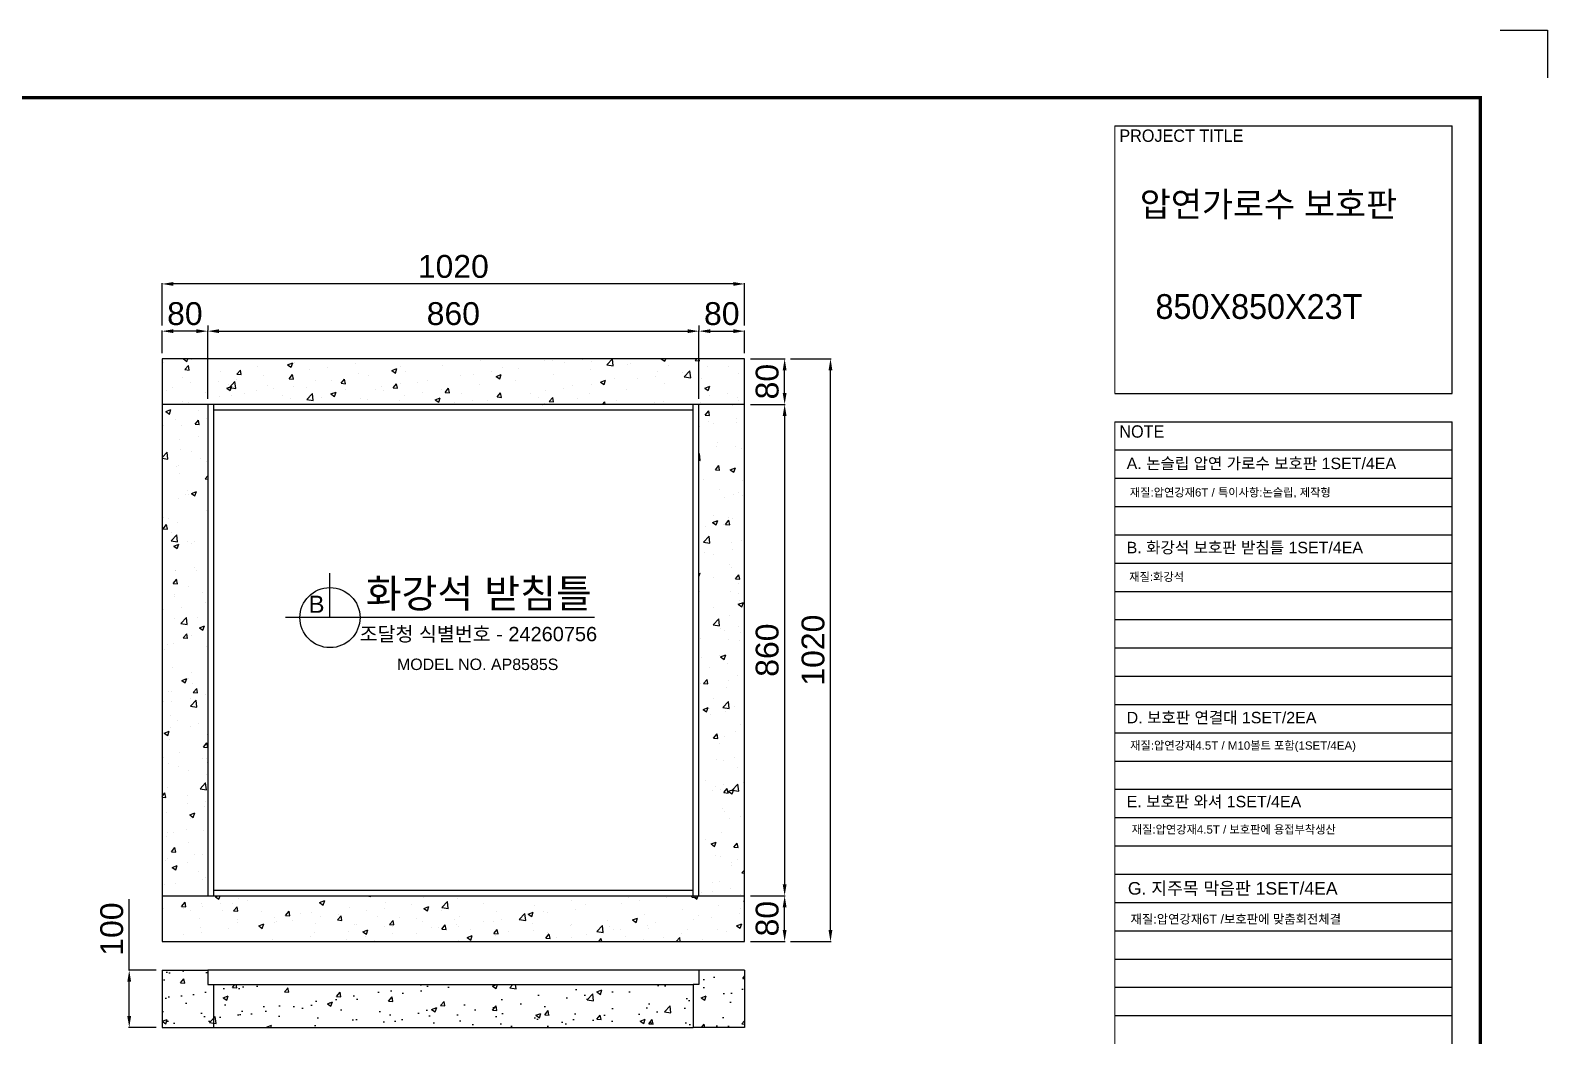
# Model space of a CAD drawing. Header units: millimetres. Extents: x 13624 to 18563, y 1387 to 4880.
# Drawn here: x 15907 to 18563, y 3120 to 4880 of the extents above; entities that cross this region are included whole.
import ezdxf
from ezdxf.enums import TextEntityAlignment as Align

# ---------------------------------------------------------------- set-up
doc = ezdxf.new("R2010")
doc.units = ezdxf.units.MM
for name, color, linetype in [('LAYOUT', 7, 'Continuous'), ('TEXT', 7, 'Continuous'), ('받침틀', 251, 'Continuous')]:
    doc.layers.add(name, color=color, linetype=linetype)
doc.styles.add('H', font='')
doc.styles.get("Standard").update_dxf_attribs({"font": 'arial.ttf'})
doc.styles.get('H').set_extended_font_data('Dotum')
doc.dimstyles.new('ISO-25', dxfattribs={"dimtxt": 40, "dimasz": 20, "dimexe": 1.25, "dimexo": 10, "dimgap": 10, "dimtad": 1, "dimdec": 0, "dimtxsty": 'Standard', "dimcen": 2.5, "dimclrd": 3, "dimclre": 3, "dimclrt": 3, "dimadec": 0, "dimazin": 0, "dimtfac": 1, "dimtdec": 0, "dimtmove": 0, "dimatfit": 3, "dimfxl": 0, "dimarcsym": 0})
pattern_1 = [(50, (4036.295, 1454.24), (91.09233, -7.96954), [9.525, -104.775]), (355, (4036.295, 1454.24), (-17.6217, 95.5284), [7.62, -83.8203]), (100.45144, (4043.89, 1453.58), (73.4706, 87.5589), [8.095, -89.0451]), (46.1842, (4036.3, 1479.64), (135.5395, -21.0212), [14.2875, -157.1625]), (96.6356, (4047.59, 1477.89), (118.7021, 123.713), [12.1425, -133.5678]), (351.1842, (4036.3, 1479.64), (118.702, 123.713), [11.43, -125.7299]), (21, (4048.995, 1473.29), (75.8072, -51.1326), [9.525, -104.775]), (326, (4048.995, 1473.29), (30.901, 92.094), [7.62, -83.82]), (71.45144, (4055.31, 1469.03), (106.7082, 40.9614), [8.095, -89.045]), (37.5, (4036.295, 1454.242), (1.5443, 42.27752), [0, -82.804, 0, -85.09, 0, -84.1375]), (7.5, (4036.295, 1454.24), (33.40983, 50.09029), [0, -48.514, 0, -80.899, 0, -32.0675]), (327.5, (4007.974, 1454.242), (67.7953, -2.86437), [0, -31.75, 0, -99.06, 0, -131.445]), (317.5, (3995.274, 1454.24), (74.0646, 12.71325), [0, -41.275, 0, -65.786, 0, -93.345])]

# ---------------------------------------------------------------- blocks, each defined once
blk = doc.blocks.new('*D33')
at = {"color": 3, "lineweight": -2, "transparency": 16777216}
for p, q in [((16137.3, 4314.7), (16137.3, 4354.3)), ((16197.3, 4353), (16157.3, 4353)), ((16217.3, 4234.7), (16217.3, 4354.3))]:
    blk.add_line(p, q, dxfattribs=at)
at = {"color": 3, "transparency": 16777216}
for points in [[(16157.3, 4356.4), (16157.3, 4349.7), (16137.3, 4353)], [(16197.3, 4356.4), (16197.3, 4349.7), (16217.3, 4353)]]:
    blk.add_solid(points, dxfattribs=at)
at = {"layer": 'Defpoints', "color": 0, "transparency": 16777216}
for p in [(16137.3, 4353), (16137.3, 4304.7), (16217.3, 4224.7)]:
    blk.add_point(p, dxfattribs=at)
at = {"color": 3, "transparency": 16777216, "insert": (16177.3, 4383.5), "char_height": 40, "attachment_point": 5}
blk.add_mtext('80', dxfattribs=at)
blk = doc.blocks.new('*D34')
at = {"color": 3, "lineweight": -2, "transparency": 16777216}
for p, q in [((16217.3, 4363), (16217.3, 4354.3)), ((16237.3, 4353), (17057.3, 4353)), ((17077.3, 4234.7), (17077.3, 4354.3))]:
    blk.add_line(p, q, dxfattribs=at)
at = {"color": 3, "transparency": 16777216}
for points in [[(16237.3, 4356.4), (16237.3, 4349.7), (16217.3, 4353)], [(17057.3, 4356.4), (17057.3, 4349.7), (17077.3, 4353)]]:
    blk.add_solid(points, dxfattribs=at)
at = {"layer": 'Defpoints', "color": 0, "transparency": 16777216}
for p in [(16217.3, 4353), (17077.3, 4353), (17077.3, 4224.7)]:
    blk.add_point(p, dxfattribs=at)
at = {"color": 3, "transparency": 16777216, "insert": (16647.3, 4383.5), "char_height": 40, "attachment_point": 5}
blk.add_mtext('860', dxfattribs=at)
blk = doc.blocks.new('*D35')
at = {"color": 3, "lineweight": -2, "transparency": 16777216}
for p, q in [((17077.3, 4363), (17077.3, 4354.3)), ((17097.3, 4353), (17137.3, 4353)), ((17157.3, 4314.7), (17157.3, 4354.3))]:
    blk.add_line(p, q, dxfattribs=at)
at = {"color": 3, "transparency": 16777216}
for points in [[(17097.3, 4356.4), (17097.3, 4349.7), (17077.3, 4353)], [(17137.3, 4356.4), (17137.3, 4349.7), (17157.3, 4353)]]:
    blk.add_solid(points, dxfattribs=at)
at = {"layer": 'Defpoints', "color": 0, "transparency": 16777216}
for p in [(17077.3, 4353), (17157.3, 4353), (17157.3, 4304.7)]:
    blk.add_point(p, dxfattribs=at)
at = {"color": 3, "transparency": 16777216, "insert": (17117.3, 4383.5), "char_height": 40, "attachment_point": 5}
blk.add_mtext('80', dxfattribs=at)
blk = doc.blocks.new('*D32')
at = {"color": 3, "lineweight": -2, "transparency": 16777216}
for p, q in [((16137.3, 4363), (16137.3, 4436.9)), ((17157.3, 4363), (17157.3, 4436.9)), ((17137.3, 4435.7), (16157.3, 4435.7))]:
    blk.add_line(p, q, dxfattribs=at)
at = {"color": 3, "transparency": 16777216}
for points in [[(16157.3, 4439), (16157.3, 4432.3), (16137.3, 4435.7)], [(17137.3, 4439), (17137.3, 4432.3), (17157.3, 4435.7)]]:
    blk.add_solid(points, dxfattribs=at)
at = {"layer": 'Defpoints', "color": 0, "transparency": 16777216}
for p in [(16137.3, 4435.7), (16137.3, 4353), (17157.3, 4353)]:
    blk.add_point(p, dxfattribs=at)
at = {"color": 3, "transparency": 16777216, "insert": (16647.3, 4466.1), "char_height": 40, "attachment_point": 5}
blk.add_mtext('1020', dxfattribs=at)
blk = doc.blocks.new('*D36')
at = {"color": 3, "lineweight": -2, "transparency": 16777216}
for p, q in [((17167.3, 4304.7), (17228.5, 4304.7)), ((17227.3, 4244.7), (17227.3, 4284.7)), ((17167.3, 4224.7), (17228.5, 4224.7))]:
    blk.add_line(p, q, dxfattribs=at)
at = {"color": 3, "transparency": 16777216}
for points in [[(17224, 4284.7), (17230.6, 4284.7), (17227.3, 4304.7)], [(17224, 4244.7), (17230.6, 4244.7), (17227.3, 4224.7)]]:
    blk.add_solid(points, dxfattribs=at)
at = {"layer": 'Defpoints', "color": 0, "transparency": 16777216}
for p in [(17157.3, 4304.7), (17227.3, 4304.7), (17157.3, 4224.7)]:
    blk.add_point(p, dxfattribs=at)
at = {"color": 3, "transparency": 16777216, "insert": (17196.9, 4264.7), "char_height": 40, "attachment_point": 5, "rotation": 90}
blk.add_mtext('80', dxfattribs=at)
blk = doc.blocks.new('*D37')
at = {"color": 3, "lineweight": -2, "transparency": 16777216}
for p, q in [((17207.9, 4224.7), (17228.5, 4224.7)), ((17227.3, 4204.7), (17227.3, 3384.7)), ((17167.3, 3364.7), (17228.5, 3364.7))]:
    blk.add_line(p, q, dxfattribs=at)
at = {"color": 3, "transparency": 16777216}
for points in [[(17224, 4204.7), (17230.6, 4204.7), (17227.3, 4224.7)], [(17224, 3384.7), (17230.6, 3384.7), (17227.3, 3364.7)]]:
    blk.add_solid(points, dxfattribs=at)
at = {"layer": 'Defpoints', "color": 0, "transparency": 16777216}
for p in [(17197.9, 4224.7), (17157.3, 3364.7), (17227.3, 3364.7)]:
    blk.add_point(p, dxfattribs=at)
at = {"color": 3, "transparency": 16777216, "insert": (17196.9, 3794.7), "char_height": 40, "attachment_point": 5, "rotation": 90}
blk.add_mtext('860', dxfattribs=at)
blk = doc.blocks.new('*D38')
at = {"color": 3, "lineweight": -2, "transparency": 16777216}
for p, q in [((17217.3, 3364.7), (17226, 3364.7)), ((17227.3, 3304.7), (17227.3, 3344.7)), ((17167.3, 3284.7), (17228.5, 3284.7))]:
    blk.add_line(p, q, dxfattribs=at)
at = {"color": 3, "transparency": 16777216}
for points in [[(17224, 3344.7), (17230.6, 3344.7), (17227.3, 3364.7)], [(17224, 3304.7), (17230.6, 3304.7), (17227.3, 3284.7)]]:
    blk.add_solid(points, dxfattribs=at)
at = {"layer": 'Defpoints', "color": 0, "transparency": 16777216}
for p in [(17227.3, 3364.7), (17227.3, 3364.7), (17157.3, 3284.7)]:
    blk.add_point(p, dxfattribs=at)
at = {"color": 3, "transparency": 16777216, "insert": (17196.9, 3324.7), "char_height": 40, "attachment_point": 5, "rotation": 90}
blk.add_mtext('80', dxfattribs=at)
blk = doc.blocks.new('*D31')
at = {"color": 3, "lineweight": -2, "transparency": 16777216}
for p, q in [((17237.3, 4304.7), (17308.8, 4304.7)), ((17307.6, 3304.7), (17307.6, 4284.7)), ((17237.3, 3284.7), (17308.8, 3284.7))]:
    blk.add_line(p, q, dxfattribs=at)
at = {"color": 3, "transparency": 16777216}
for points in [[(17304.2, 4284.7), (17310.9, 4284.7), (17307.6, 4304.7)], [(17304.2, 3304.7), (17310.9, 3304.7), (17307.6, 3284.7)]]:
    blk.add_solid(points, dxfattribs=at)
at = {"layer": 'Defpoints', "color": 0, "transparency": 16777216}
for p in [(17227.3, 4304.7), (17307.6, 4304.7), (17227.3, 3284.7)]:
    blk.add_point(p, dxfattribs=at)
at = {"color": 3, "transparency": 16777216, "insert": (17277.2, 3794.7), "char_height": 40, "attachment_point": 5, "rotation": 90}
blk.add_mtext('1020', dxfattribs=at)
blk = doc.blocks.new('*D30')
at = {"color": 3, "lineweight": -2, "transparency": 16777216}
for p, q in [((16079.9, 3234.3), (16079.9, 3358.8)), ((16127.3, 3234.3), (16078.6, 3234.3)), ((16079.9, 3154.3), (16079.9, 3214.3)), ((16127.3, 3134.3), (16078.6, 3134.3))]:
    blk.add_line(p, q, dxfattribs=at)
at = {"color": 3, "transparency": 16777216}
for points in [[(16076.5, 3214.3), (16083.2, 3214.3), (16079.9, 3234.3)], [(16076.5, 3154.3), (16083.2, 3154.3), (16079.9, 3134.3)]]:
    blk.add_solid(points, dxfattribs=at)
at = {"layer": 'Defpoints', "color": 0, "transparency": 16777216}
for p in [(16079.9, 3234.3), (16137.3, 3234.3), (16137.3, 3134.3)]:
    blk.add_point(p, dxfattribs=at)
at = {"color": 3, "transparency": 16777216, "insert": (16049.4, 3306.5), "char_height": 40, "attachment_point": 5, "rotation": 90}
blk.add_mtext('100', dxfattribs=at)

msp = doc.modelspace()

# ---------------------------------------------------------------- hatches: boundary and pattern name
h = msp.add_hatch()
h.set_pattern_fill('AR-CONC', color=256, scale=0.5)
h.set_pattern_definition(pattern_1)
h.paths.add_polyline_path([(16137.3, 3234.3), (16137.3, 3134.3), (16227.3, 3134.3), (16227.3, 3209.3), (16217.3, 3209.3), (16217.3, 3234.3)])
h = msp.add_hatch()
h.set_pattern_fill('AR-CONC', color=256, scale=0.5)
h.set_pattern_definition(pattern_1)
h.paths.add_polyline_path([(17067.3, 3209.3), (17067.3, 3134.3), (17157.3, 3134.3), (17157.3, 3234.3), (17077.3, 3234.3), (17077.3, 3209.3)])
h = msp.add_hatch()
h.set_pattern_fill('AR-CONC', color=256, scale=0.5)
h.set_pattern_definition(pattern_1)
h.paths.add_polyline_path([(16227.3, 3209.3), (16227.3, 3134.3), (17067.3, 3134.3), (17067.3, 3209.3)])

# ---------------------------------------------------------------- linework, layer by layer
for p, q in [((18479.9, 4879.6), (18563.1, 4879.6)), ((18563.1, 4879.6), (18563.1, 4796.4)), ((17805.4, 4712.5), (18396, 4712.5)), ((18396, 4244.1), (18396, 4712.5)), ((17805.4, 4244.1), (18396, 4244.1)), ((17805.4, 4194.6), (18396, 4194.6)), ((18396, 2173.4), (18396, 4194.6)), ((17805.4, 4145.1), (18396, 4145.1)), ((17805.4, 4095.6), (18396, 4095.6)), ((17805.4, 4046.1), (18396, 4046.1)), ((17805.4, 3996.6), (18396, 3996.6)), ((17805.4, 3947.1), (18396, 3947.1)), ((16431.3, 3851.7), (16431.3, 3929.2)), ((17805.4, 3897.6), (18396, 3897.6)), ((16894.4, 3851.7), (16353.7, 3851.7)), ((17805.4, 3848.1), (18396, 3848.1)), ((17805.4, 3798.6), (18396, 3798.6)), ((17805.4, 3749.1), (18396, 3749.1)), ((17805.4, 3699.6), (18396, 3699.6)), ((17805.4, 3650.1), (18396, 3650.1)), ((17805.4, 3600.6), (18396, 3600.6)), ((17805.4, 3551.1), (18396, 3551.1)), ((17805.4, 3501.6), (18396, 3501.6)), ((17805.4, 3452.1), (18396, 3452.1)), ((17805.4, 3402.6), (18396, 3402.6)), ((17805.4, 3353.1), (18396, 3353.1)), ((17805.4, 3303.6), (18396, 3303.6)), ((17805.4, 3254.1), (18396, 3254.1)), ((16137.3, 3234.3), (16137.3, 3134.3)), ((16137.3, 3234.3), (16217.3, 3234.3)), ((16217.3, 3234.3), (16217.3, 3209.3)), ((17157.3, 3234.3), (16217.3, 3234.3)), ((17157.3, 3234.3), (17077.3, 3234.3)), ((17077.3, 3234.3), (17077.3, 3209.3)), ((17157.3, 3234.3), (17157.3, 3134.3)), ((16217.3, 3209.3), (16227.3, 3209.3)), ((16227.3, 3209.3), (16227.3, 3134.3)), ((16227.3, 3209.3), (17067.3, 3209.3)), ((17077.3, 3209.3), (17067.3, 3209.3)), ((17067.3, 3209.3), (17067.3, 3134.3)), ((17805.4, 3204.6), (18396, 3204.6)), ((17805.4, 3155.1), (18396, 3155.1)), ((16137.3, 3134.3), (16227.3, 3134.3)), ((16227.3, 3134.3), (17067.3, 3134.3)), ((17157.3, 3134.3), (17067.3, 3134.3))]:
    msp.add_line(p, q)
at = {"color": 0, "lineweight": 20}
for p, q in [((17805.4, 4244.1), (17805.4, 4712.5)), ((17805.4, 2173.4), (17805.4, 4194.6))]:
    msp.add_line(p, q, dxfattribs=at)
at = {"linetype": 'Continuous'}
for p, q in [((16174.7, 4304.4), (16175.4, 4304.7)), ((16174.7, 4304.4), (16181, 4300.1)), ((16181, 4300.1), (16182.5, 4304.7)), ((16188.6, 4303.8), (16188.6, 4303.8)), ((16189.5, 4303.7), (16189.5, 4303.7)), ((16628.7, 4304.2), (16628.7, 4304.2)), ((16916, 4294.3), (16925.9, 4304.6)), ((16927.3, 4292.6), (16925.9, 4304.6)), ((17011.4, 4304.6), (17017.8, 4300.4)), ((17017.8, 4300.4), (17019.2, 4304.7)), ((17018, 4303.6), (17018, 4303.6)), ((17070.7, 4301.5), (17073.4, 4304.7)), ((17078.3, 4300.9), (17077.6, 4304.7)), ((16140.5, 4297.5), (16140.5, 4297.5)), ((16177.4, 4285.7), (16183.6, 4293)), ((16177.4, 4285.7), (16185, 4285)), ((16185, 4285), (16183.5, 4293)), ((16239.8, 4281.8), (16239.8, 4281.8)), ((16268.5, 4277.7), (16274.7, 4285)), ((16268.5, 4277.7), (16276.1, 4277.1)), ((16276.1, 4277.1), (16274.6, 4285)), ((16305, 4290.7), (16305, 4290.7)), ((16357.2, 4294.2), (16366.1, 4297.6)), ((16357.2, 4294.2), (16363.5, 4289.9)), ((16359.6, 4269.8), (16365.7, 4277)), ((16363.5, 4289.9), (16366.1, 4297.6)), ((16367.2, 4269.1), (16365.7, 4277)), ((16369.2, 4298.9), (16369.2, 4298.9)), ((16395.5, 4285.4), (16395.5, 4285.4)), ((16427.3, 4289.6), (16427.3, 4289.6)), ((16475.4, 4295.9), (16475.4, 4295.9)), ((16480.5, 4278.7), (16480.5, 4278.7)), ((16539.7, 4284), (16548.6, 4287.5)), ((16539.7, 4284), (16546, 4279.8)), ((16546, 4279.8), (16548.6, 4287.4)), ((16554.6, 4291.4), (16554.6, 4291.4)), ((16562.9, 4283.2), (16562.9, 4283.2)), ((16628.9, 4292.7), (16628.9, 4292.7)), ((16682.3, 4277.5), (16682.3, 4277.5)), ((16694.1, 4301.7), (16694.1, 4301.7)), ((16714.1, 4281.6), (16714.1, 4281.6)), ((16722.2, 4273.9), (16731.1, 4277.3)), ((16728.5, 4269.6), (16731.1, 4277.3)), ((16733.2, 4289), (16733.2, 4289)), ((16762.2, 4288), (16762.2, 4288)), ((16807.2, 4301.7), (16807.2, 4301.7)), ((16821.4, 4302.3), (16821.4, 4302.3)), ((16822.7, 4277), (16822.7, 4277)), ((16842.4, 4298.5), (16842.4, 4298.5)), ((16874.2, 4302.7), (16874.2, 4302.7)), ((16887.9, 4286), (16887.9, 4286)), ((16889.2, 4299.4), (16889.2, 4299.4)), ((16916, 4294.3), (16927.3, 4292.6)), ((16952, 4294.1), (16952, 4294.1)), ((16957, 4296.6), (16957, 4296.6)), ((17003.9, 4282.7), (17003.9, 4282.7)), ((17024.8, 4293.7), (17024.8, 4293.7)), ((17048.9, 4280), (17048.9, 4280)), ((17051.6, 4273.3), (17061.4, 4283.6)), ((17062.8, 4271.5), (17061.4, 4283.6)), ((17070.7, 4301.5), (17078.3, 4300.9)), ((17077.9, 4295.4), (17077.9, 4295.4)), ((17092.6, 4290.8), (17092.6, 4290.8)), ((17129.1, 4290.6), (17129.1, 4290.6)), ((17145.8, 4278.4), (17145.8, 4278.4)), ((16155.2, 4253.8), (16155.2, 4253.8)), ((16173.8, 4272.3), (16173.8, 4272.3)), ((16186.5, 4263.2), (16186.5, 4263.2)), ((16235.4, 4264.3), (16235.4, 4264.3)), ((16250.5, 4253.2), (16259.4, 4256.7)), ((16250.5, 4253.2), (16256.8, 4249)), ((16254.3, 4260.3), (16254.3, 4260.3)), ((16255.2, 4254.7), (16265, 4265)), ((16255.2, 4254.7), (16266.4, 4252.9)), ((16256.8, 4249), (16259.4, 4256.6)), ((16266.4, 4252.9), (16265, 4265)), ((16267.2, 4268.5), (16267.2, 4268.5)), ((16315.3, 4274.8), (16315.3, 4274.8)), ((16322.1, 4257.5), (16322.1, 4257.5)), ((16332.4, 4253.3), (16332.4, 4253.3)), ((16359.6, 4269.8), (16367.2, 4269.1)), ((16367.6, 4256.6), (16367.6, 4256.6)), ((16389.9, 4254.6), (16389.9, 4254.6)), ((16406.5, 4266), (16406.5, 4266)), ((16433.6, 4266.1), (16433.6, 4266.1)), ((16450.7, 4261.8), (16456.8, 4269.1)), ((16450.7, 4261.8), (16458.3, 4261.1)), ((16458.3, 4261.1), (16456.8, 4269.1)), ((16457.7, 4251.7), (16457.7, 4251.7)), ((16498.8, 4275.1), (16498.8, 4275.1)), ((16511, 4250.8), (16511, 4250.8)), ((16522.2, 4256.4), (16522.2, 4256.4)), ((16541.8, 4253.8), (16547.9, 4261.1)), ((16541.8, 4253.8), (16549.4, 4253.1)), ((16549.4, 4253.1), (16547.9, 4261.1)), ((16554, 4260.6), (16554, 4260.6)), ((16585, 4263.6), (16585, 4263.6)), ((16602.1, 4266.9), (16602.1, 4266.9)), ((16627.4, 4250.4), (16627.4, 4250.4)), ((16632.9, 4245.8), (16639, 4253.1)), ((16640.5, 4245.2), (16639, 4253.1)), ((16659.1, 4276.3), (16659.1, 4276.3)), ((16692.6, 4259.4), (16692.6, 4259.4)), ((16722.2, 4273.8), (16728.5, 4269.6)), ((16756.7, 4267.5), (16756.7, 4267.5)), ((16840.7, 4252.6), (16840.7, 4252.6)), ((16855.7, 4257.3), (16855.7, 4257.3)), ((16888.8, 4259), (16888.8, 4259)), ((16904.7, 4263.7), (16913.6, 4267.1)), ((16904.7, 4263.7), (16911.1, 4259.4)), ((16911.1, 4259.4), (16913.6, 4267.1)), ((16929.8, 4270), (16929.8, 4270)), ((16950.5, 4251.8), (16950.5, 4251.8)), ((16969.1, 4269.5), (16969.1, 4269.5)), ((17000.8, 4273.7), (17000.8, 4273.7)), ((17016.4, 4261.3), (17016.4, 4261.3)), ((17051.6, 4273.3), (17062.8, 4271.5)), ((17081.6, 4270.3), (17081.6, 4270.3)), ((17087.3, 4253.5), (17096.2, 4256.9)), ((17087.3, 4253.5), (17093.6, 4249.2)), ((17093.6, 4249.2), (17096.1, 4256.9)), ((16145.5, 4249), (16145.5, 4249)), ((16172.3, 4230), (16172.3, 4230)), ((16184.3, 4227.9), (16184.3, 4227.9)), ((16213.3, 4246.1), (16213.3, 4246.1)), ((16238.3, 4239.5), (16238.3, 4239.5)), ((16258.3, 4240.6), (16258.3, 4240.6)), ((16281.1, 4243.3), (16281.1, 4243.3)), ((16281.9, 4224.7), (16281.9, 4224.7)), ((16303.5, 4248.5), (16303.5, 4248.5)), ((16348.9, 4240.4), (16348.9, 4240.4)), ((16362.1, 4235.3), (16362.1, 4235.3)), ((16362.8, 4225.4), (16362.8, 4225.4)), ((16390.7, 4233.7), (16400.6, 4244)), ((16390.7, 4233.7), (16402, 4231.9)), ((16393.9, 4239.5), (16393.9, 4239.5)), ((16402, 4231.9), (16400.6, 4244)), ((16416.7, 4237.5), (16416.7, 4237.5)), ((16433, 4243.1), (16441.9, 4246.5)), ((16433, 4243.1), (16439.3, 4238.8)), ((16436.9, 4238.1), (16436.9, 4238.1)), ((16439.3, 4238.8), (16441.9, 4246.5)), ((16442, 4245.8), (16442, 4245.8)), ((16484.5, 4234.7), (16484.5, 4234.7)), ((16497.2, 4232.8), (16497.2, 4232.8)), ((16525.5, 4248.9), (16525.5, 4248.9)), ((16552.3, 4231.8), (16552.3, 4231.8)), ((16561.4, 4240.9), (16561.4, 4240.9)), ((16593.3, 4246), (16593.3, 4246)), ((16615.5, 4232.9), (16624.4, 4236.3)), ((16615.5, 4232.9), (16621.8, 4228.6)), ((16620.1, 4228.9), (16620.1, 4228.9)), ((16621.8, 4228.6), (16624.4, 4236.3)), ((16632.9, 4245.8), (16640.5, 4245.2)), ((16648.9, 4227.4), (16648.9, 4227.4)), ((16661.1, 4243.1), (16661.1, 4243.1)), ((16680.6, 4231.6), (16680.6, 4231.6)), ((16687.9, 4226.1), (16687.9, 4226.1)), ((16707.6, 4231.8), (16707.6, 4231.8)), ((16724, 4237.9), (16730.1, 4245.2)), ((16724, 4237.9), (16731.6, 4237.2)), ((16728.7, 4237.9), (16728.7, 4237.9)), ((16728.9, 4240.3), (16728.9, 4240.3)), ((16731.6, 4237.2), (16730.1, 4245.2)), ((16755.2, 4225.2), (16755.2, 4225.2)), ((16781.7, 4244.5), (16781.7, 4244.5)), ((16796.7, 4237.4), (16796.7, 4237.4)), ((16803, 4224.7), (16806.9, 4226.1)), ((16806.4, 4224.7), (16806.9, 4226.1)), ((16809, 4248.4), (16809, 4248.4)), ((16815.1, 4229.9), (16821.2, 4237.2)), ((16815.1, 4229.9), (16822.7, 4229.2)), ((16821.1, 4234.7), (16821.1, 4234.7)), ((16822.6, 4229.2), (16821.2, 4237.2)), ((16864.5, 4234.5), (16864.5, 4234.5)), ((16886.3, 4243.7), (16886.3, 4243.7)), ((16908.5, 4224.7), (16912.3, 4229.2)), ((16913.1, 4224.7), (16912.3, 4229.2)), ((16932.3, 4231.7), (16932.3, 4231.7)), ((17000.1, 4228.8), (17000.1, 4228.8)), ((17015.5, 4230), (17015.5, 4230)), ((17067.9, 4225.9), (17067.9, 4225.9)), ((17080.1, 4228), (17080.1, 4228)), ((17095.7, 4240.5), (17095.7, 4240.5)), ((17127.5, 4244.7), (17127.5, 4244.7)), ((17144.3, 4236.1), (17144.3, 4236.1)), ((17146.7, 4232.3), (17146.7, 4232.3)), ((16143.8, 4212.3), (16152.7, 4215.7)), ((16143.8, 4212.3), (16150.1, 4208)), ((16150.1, 4208), (16152.7, 4215.7)), ((16161.3, 4198.6), (16161.3, 4198.6)), ((16195.1, 4190.2), (16201.2, 4197.5)), ((16202.6, 4189.5), (16201.2, 4197.5)), ((16202, 4214.2), (16202, 4214.2)), ((16214.7, 4200), (16214.7, 4200)), ((17088.4, 4206), (17094.5, 4213.3)), ((17088.4, 4206), (17096, 4205.3)), ((17095.9, 4205.3), (17094.5, 4213.3)), ((17094.7, 4208.9), (17094.7, 4208.9)), ((17135.7, 4223.1), (17135.7, 4223.1)), ((17142.2, 4200.9), (17142.2, 4200.9)), ((16140.6, 4187.3), (16140.6, 4187.3)), ((16170.8, 4187.7), (16170.8, 4187.7)), ((16195.1, 4190.2), (16202.7, 4189.5)), ((17078.6, 4185.7), (17078.6, 4185.7)), ((17094.1, 4194.6), (17094.1, 4194.6)), ((17103.1, 4191.7), (17103.1, 4191.7)), ((17142.7, 4193.9), (17142.7, 4193.9)), ((16168.6, 4164.1), (16168.6, 4164.1)), ((16169.2, 4145.4), (16169.2, 4145.4)), ((16200.3, 4168.3), (16200.3, 4168.3)), ((17108.8, 4150.8), (17108.8, 4150.8)), ((17110.4, 4158.5), (17110.4, 4158.5)), ((17141.2, 4151.6), (17141.2, 4151.6)), ((17151.6, 4147.3), (17151.6, 4147.3)), ((16137.3, 4131.9), (16146.3, 4141.3)), ((16137.3, 4130.8), (16147.7, 4129.2)), ((16147.7, 4129.2), (16146.3, 4141.3)), ((16166.9, 4118.2), (16166.9, 4118.2)), ((16189.1, 4142.8), (16189.1, 4142.8)), ((16204.3, 4130.9), (16204.3, 4130.9)), ((16215, 4124.6), (16215, 4124.6)), ((17077.3, 4137.8), (17078.3, 4138.9)), ((17077.3, 4127.2), (17079.7, 4126.8)), ((17077.5, 4134.6), (17077.5, 4134.6)), ((17079.7, 4126.8), (17078.3, 4138.9)), ((17106, 4110.5), (17112.1, 4117.8)), ((17113.5, 4109.8), (17112.1, 4117.8)), ((16163.3, 4116.7), (16163.3, 4116.7)), ((16167.7, 4103.2), (16167.7, 4103.2)), ((16212.7, 4094.6), (16217.3, 4100.1)), ((16212.7, 4094.6), (16217.3, 4094.2)), ((17085.7, 4093.6), (17085.7, 4093.6)), ((17106, 4110.5), (17113.6, 4109.8)), ((17132.2, 4110.3), (17141.1, 4113.7)), ((17132.2, 4110.3), (17138.5, 4106)), ((17138.5, 4106), (17141.1, 4113.7)), ((17139.6, 4109.3), (17139.6, 4109.3)), ((17153.5, 4090.8), (17153.5, 4090.8)), ((17155.6, 4111.3), (17155.6, 4111.3)), ((16179.1, 4066.3), (16179.1, 4066.3)), ((16181.6, 4074.5), (16181.6, 4074.5)), ((16183.9, 4067.1), (16183.9, 4067.1)), ((16188.7, 4069.1), (16197.6, 4072.5)), ((16188.7, 4069), (16195, 4064.8)), ((16195, 4064.8), (16197.6, 4072.5)), ((17112.4, 4076.6), (17112.4, 4076.6)), ((17138.1, 4067), (17138.1, 4067)), ((17146.4, 4071.5), (17146.4, 4071.5)), ((17154, 4065.4), (17154, 4065.4)), ((16166.1, 4060.9), (16166.1, 4060.9)), ((16214.3, 4039.2), (16214.3, 4039.2)), ((17122.2, 4061.2), (17122.2, 4061.2)), ((16139.2, 4007.1), (16145.3, 4014.4)), ((16140.3, 4026.5), (16140.3, 4026.5)), ((16146.8, 4006.4), (16145.3, 4014.4)), ((16148.2, 4024.4), (16148.2, 4024.4)), ((16164.6, 4018.6), (16164.6, 4018.6)), ((17088.8, 4011.1), (17088.8, 4011.1)), ((17101.3, 4018.2), (17110.2, 4021.6)), ((17101.3, 4018.2), (17107.6, 4013.9)), ((17102.7, 4030.9), (17102.7, 4030.9)), ((17107.6, 4013.9), (17110.2, 4021.6)), ((17120.6, 4015.3), (17120.6, 4015.3)), ((17123.6, 4014.9), (17129.7, 4022.2)), ((17123.6, 4014.9), (17131.2, 4014.3)), ((17128.2, 4026.2), (17128.2, 4026.2)), ((17131.2, 4014.3), (17129.7, 4022.2)), ((17136.5, 4024.8), (17136.5, 4024.8)), ((16139.2, 4007.1), (16146.8, 4006.4)), ((16153.3, 3986.2), (16163.2, 3996.5)), ((16153.3, 3986.2), (16164.6, 3984.5)), ((16154.3, 4001.4), (16154.3, 4001.4)), ((16164.6, 3984.5), (16163.2, 3996.5)), ((16195, 3984.9), (16195, 3984.9)), ((17085.2, 3983.8), (17095.1, 3994.1)), ((17096.5, 3982.1), (17095.1, 3994.1)), ((17151.2, 3986.5), (17151.2, 3986.5)), ((16157.8, 3977), (16166.7, 3980.4)), ((16157.8, 3976.9), (16164.1, 3972.7)), ((16163, 3976.3), (16163, 3976.3)), ((16164.1, 3972.7), (16166.7, 3980.4)), ((16181.1, 3984.4), (16181.1, 3984.4)), ((16188.8, 3982), (16188.8, 3982)), ((17085.2, 3983.8), (17096.5, 3982.1)), ((17087.2, 3965.2), (17087.2, 3965.2)), ((17103.5, 3961.3), (17103.5, 3961.3)), ((17135, 3982.5), (17135, 3982.5)), ((17135.3, 3971.6), (17135.3, 3971.6)), ((16161.5, 3934.1), (16161.5, 3934.1)), ((16161.6, 3934.8), (16161.6, 3934.8)), ((16193.4, 3938.9), (16193.4, 3938.9)), ((16196.9, 3934), (16196.9, 3934)), ((17130.2, 3944.3), (17130.2, 3944.3)), ((17133.4, 3940.2), (17133.4, 3940.2)), ((16156.8, 3911.5), (16163, 3918.8)), ((16156.8, 3911.5), (16164.4, 3910.9)), ((16164.4, 3910.9), (16162.9, 3918.8)), ((16183.5, 3906.2), (16183.5, 3906.2)), ((17077.3, 3928.8), (17079.3, 3929.5)), ((17077.3, 3923.7), (17079.3, 3929.5)), ((17101.9, 3921.5), (17101.9, 3921.5)), ((17141.2, 3919.4), (17147.3, 3926.7)), ((17141.2, 3919.4), (17148.8, 3918.7)), ((17146, 3910.7), (17146, 3910.7)), ((17148.8, 3918.7), (17147.3, 3926.7)), ((16159.9, 3891.8), (16159.9, 3891.8)), ((16160, 3888.9), (16160, 3888.9)), ((16208.1, 3895.2), (16208.1, 3895.2)), ((16214, 3878.4), (16214, 3878.4)), ((17078.2, 3896.8), (17078.2, 3896.8)), ((17131.9, 3897.9), (17131.9, 3897.9)), ((17146, 3893.9), (17146, 3893.9)), ((17146.2, 3875), (17155.1, 3878.4)), ((17148.7, 3881.9), (17148.7, 3881.9)), ((17152.5, 3870.7), (17155.1, 3878.4)), ((16139.9, 3865.6), (16139.9, 3865.6)), ((16170.1, 3841.5), (16180, 3851.8)), ((16172.1, 3869.1), (16172.1, 3869.1)), ((16181.4, 3839.7), (16180, 3851.8)), ((16198.9, 3852), (16198.9, 3852)), ((17102.4, 3870.1), (17102.4, 3870.1)), ((17130.4, 3855.6), (17130.4, 3855.6)), ((17146.2, 3875), (17152.5, 3870.7)), ((16158.4, 3849.5), (16158.4, 3849.5)), ((16170.1, 3841.5), (16181.4, 3839.8)), ((16174.7, 3845.1), (16174.7, 3845.1)), ((16202.7, 3833.7), (16211.6, 3837.2)), ((16202.7, 3833.7), (16209, 3829.5)), ((16209, 3829.5), (16211.6, 3837.1)), ((17102.1, 3839.1), (17112, 3849.4)), ((17102.1, 3839.1), (17113.4, 3837.3)), ((17113.4, 3837.3), (17112, 3849.4)), ((17115.2, 3831.9), (17115.2, 3831.9)), ((17121.3, 3829), (17121.3, 3829)), ((17147, 3836), (17147, 3836)), ((17150.9, 3825.6), (17150.9, 3825.6)), ((16146.9, 3804.5), (16146.9, 3804.5)), ((16156.9, 3807.2), (16156.9, 3807.2)), ((16174.5, 3816), (16180.6, 3823.3)), ((16174.5, 3816), (16182, 3815.4)), ((16182, 3815.3), (16180.6, 3823.3)), ((16188.4, 3821.2), (16188.4, 3821.2)), ((16214.7, 3801.7), (16214.7, 3801.7)), ((17080.2, 3814.8), (17080.2, 3814.8)), ((17128.8, 3813.4), (17128.8, 3813.4)), ((17148, 3811.9), (17148, 3811.9)), ((16141.3, 3795), (16141.3, 3795)), ((17081.8, 3781.8), (17081.8, 3781.8)), ((17113.6, 3785.9), (17113.6, 3785.9)), ((17115.3, 3782.9), (17124.2, 3786.3)), ((17115.3, 3782.9), (17121.6, 3778.6)), ((17121.6, 3778.6), (17124.2, 3786.3)), ((16155.3, 3764.9), (16155.3, 3764.9)), ((16188.1, 3755.5), (16188.1, 3755.5)), ((17096, 3764.4), (17096, 3764.4)), ((17127.3, 3771.1), (17127.3, 3771.1)), ((17145.6, 3749.9), (17145.6, 3749.9)), ((16148.9, 3722.6), (16148.9, 3722.6)), ((16153.8, 3722.7), (16153.8, 3722.7)), ((16171.8, 3741.6), (16180.7, 3745.1)), ((16171.8, 3741.6), (16178.1, 3737.4)), ((16178.1, 3737.4), (16180.7, 3745)), ((16183.2, 3745.4), (16183.2, 3745.4)), ((16189.9, 3736.8), (16189.9, 3736.8)), ((16192.1, 3720.5), (16198.2, 3727.8)), ((16192.1, 3720.5), (16199.7, 3719.8)), ((16199.6, 3719.8), (16198.2, 3727.8)), ((16216.7, 3719.7), (16216.7, 3719.7)), ((17080.2, 3735.9), (17080.2, 3735.9)), ((17085.4, 3736.3), (17091.5, 3743.6)), ((17085.4, 3736.3), (17093, 3735.7)), ((17092.9, 3735.7), (17091.5, 3743.6)), ((17125.7, 3728.8), (17125.7, 3728.8)), ((17128.3, 3742.2), (17128.3, 3742.2)), ((16139.5, 3704.8), (16139.5, 3704.8)), ((16154.7, 3705.4), (16154.7, 3705.4)), ((16186.4, 3709.6), (16186.4, 3709.6)), ((16187, 3696.8), (16196.9, 3707.1)), ((16187, 3696.8), (16198.3, 3695)), ((16198.3, 3695), (16196.9, 3707.1)), ((16213.6, 3717.5), (16213.6, 3717.5)), ((17084.4, 3690.8), (17093.3, 3694.2)), ((17090.7, 3686.5), (17093.3, 3694.2)), ((17102, 3709.3), (17102, 3709.3)), ((17118.9, 3694.4), (17128.8, 3704.7)), ((17118.9, 3694.4), (17130.2, 3692.6)), ((17130.2, 3692.6), (17128.8, 3704.7)), ((17139.1, 3696.7), (17139.1, 3696.7)), ((16152.2, 3680.4), (16152.2, 3680.4)), ((16164.7, 3672.2), (16164.7, 3672.2)), ((16201.1, 3665.8), (16201.1, 3665.8)), ((17084.4, 3690.8), (17090.7, 3686.5)), ((17094.9, 3692.1), (17094.9, 3692.1)), ((17098, 3682.5), (17098, 3682.5)), ((17124.2, 3686.5), (17124.2, 3686.5)), ((16140.9, 3649.6), (16149.8, 3653)), ((16140.9, 3649.5), (16147.2, 3645.3)), ((16147.2, 3645.3), (16149.8, 3652.9)), ((16153, 3659.5), (16153, 3659.5)), ((16188, 3660.4), (16188, 3660.4)), ((16216.6, 3647.6), (16216.6, 3647.6)), ((17103, 3640.8), (17109.1, 3648.1)), ((17103, 3640.8), (17110.6, 3640.1)), ((17110.6, 3640.1), (17109.1, 3648.1)), ((17122.6, 3644.3), (17122.6, 3644.3)), ((17141.7, 3652.6), (17141.7, 3652.6)), ((17150.5, 3664.8), (17150.5, 3664.8)), ((16150.7, 3638.1), (16150.7, 3638.1)), ((16167.7, 3615.7), (16167.7, 3615.7)), ((16209.7, 3625), (16215.8, 3632.3)), ((16209.7, 3625), (16217.3, 3624.3)), ((16217.3, 3624.3), (16215.8, 3632.3)), ((17113.8, 3632.1), (17113.8, 3632.1)), ((16139.9, 3607.3), (16139.9, 3607.3)), ((16149.1, 3595.8), (16149.1, 3595.8)), ((16166.7, 3590.3), (16166.7, 3590.3)), ((16207.7, 3604.5), (16207.7, 3604.5)), ((16215.1, 3605.4), (16215.1, 3605.4)), ((16216.7, 3598.4), (16217.3, 3598.6)), ((16216.7, 3598.4), (16217.3, 3598)), ((17108.3, 3602.5), (17108.3, 3602.5)), ((17121.1, 3602), (17121.1, 3602)), ((17140.1, 3606.7), (17140.1, 3606.7)), ((17145.2, 3589.1), (17145.2, 3589.1)), ((16182.8, 3584.6), (16182.8, 3584.6)), ((16203.8, 3552), (16213.7, 3562.3)), ((16213.6, 3563.1), (16213.6, 3563.1)), ((16215.1, 3550.3), (16213.7, 3562.3)), ((16214.5, 3576.2), (16214.5, 3576.2)), ((17089.1, 3567.2), (17089.1, 3567.2)), ((17119.5, 3559.7), (17119.5, 3559.7)), ((17135.7, 3549.6), (17145.6, 3559.9)), ((17147, 3547.9), (17145.6, 3559.9)), ((17154.8, 3562.9), (17154.8, 3562.9)), ((17156.9, 3564.4), (17156.9, 3564.4)), ((16137.3, 3538.7), (16142.4, 3544.7)), ((16137.3, 3537.3), (16143.8, 3536.7)), ((16139.1, 3544), (16139.1, 3544)), ((16143.8, 3536.7), (16142.3, 3544.7)), ((16147.6, 3553.6), (16147.6, 3553.6)), ((16182.5, 3539.9), (16182.5, 3539.9)), ((16203.8, 3552), (16215.1, 3550.3)), ((16213.2, 3556.7), (16213.2, 3556.7)), ((17101.6, 3548.5), (17101.6, 3548.5)), ((17106.7, 3556.6), (17106.7, 3556.6)), ((17115.8, 3550.2), (17115.8, 3550.2)), ((17120.6, 3545.3), (17126.7, 3552.6)), ((17120.6, 3545.3), (17128.2, 3544.6)), ((17128.2, 3544.6), (17126.7, 3552.6)), ((17129.3, 3547.6), (17138.2, 3551)), ((17129.3, 3547.5), (17135.6, 3543.3)), ((17135.6, 3543.3), (17138.2, 3551)), ((17135.7, 3549.6), (17147, 3547.9)), ((16146, 3511.3), (16146, 3511.3)), ((16181.1, 3526.1), (16181.1, 3526.1)), ((16185.8, 3506.3), (16194.7, 3509.7)), ((16192.1, 3502), (16194.7, 3509.7)), ((16212, 3520.8), (16212, 3520.8)), ((16212.9, 3530.3), (16212.9, 3530.3)), ((17118, 3517.4), (17118, 3517.4)), ((17121.4, 3512.8), (17121.4, 3512.8)), ((16179.5, 3480.2), (16179.5, 3480.2)), ((16185.8, 3506.3), (16192.1, 3502)), ((16187.6, 3499.6), (16187.6, 3499.6)), ((17131.6, 3499.8), (17131.6, 3499.8)), ((17150.1, 3504), (17150.1, 3504)), ((16144.5, 3469), (16144.5, 3469)), ((16147.7, 3476), (16147.7, 3476)), ((16157.7, 3475), (16157.7, 3475)), ((16184.5, 3458), (16184.5, 3458)), ((16210.5, 3478.5), (16210.5, 3478.5)), ((17088, 3462.7), (17088, 3462.7)), ((17098.4, 3455.5), (17107.3, 3458.9)), ((17098.4, 3455.5), (17104.7, 3451.2)), ((17104.7, 3451.2), (17107.3, 3458.9)), ((17116.5, 3475.1), (17116.5, 3475.1)), ((17138.2, 3449.7), (17144.4, 3457)), ((17145.8, 3449.1), (17144.3, 3457)), ((16143, 3426.7), (16143, 3426.7)), ((16146.1, 3430.1), (16146.1, 3430.1)), ((16153.8, 3441.9), (16160, 3449.2)), ((16153.8, 3441.9), (16161.4, 3441.2)), ((16161.4, 3441.2), (16159.9, 3449.2)), ((16194.2, 3436.4), (16194.2, 3436.4)), ((16208.9, 3436.2), (16208.9, 3436.2)), ((17106.9, 3434.9), (17106.9, 3434.9)), ((17114.9, 3432.9), (17114.9, 3432.9)), ((17138.2, 3449.7), (17145.8, 3449.1)), ((17144.9, 3428.2), (17144.9, 3428.2)), ((16154.9, 3414.2), (16163.8, 3417.6)), ((16154.9, 3414.2), (16161.2, 3410)), ((16161.2, 3410), (16163.8, 3417.6)), ((16182.4, 3423.8), (16182.4, 3423.8)), ((16200.3, 3407.6), (16200.3, 3407.6)), ((17133.6, 3417.9), (17133.6, 3417.9)), ((17134.8, 3423.2), (17134.8, 3423.2)), ((17152.6, 3404.9), (17157.3, 3409.8)), ((17152.6, 3404.9), (17157.3, 3404.2)), ((16138.8, 3383.2), (16138.8, 3383.2)), ((16141.4, 3384.4), (16141.4, 3384.4)), ((16160.8, 3386.4), (16160.8, 3386.4)), ((16207.4, 3394), (16207.4, 3394)), ((16212.8, 3395.9), (16212.8, 3395.9)), ((17101.2, 3387.6), (17101.2, 3387.6)), ((17113.4, 3390.6), (17113.4, 3390.6)), ((17133.1, 3377.3), (17133.1, 3377.3)), ((16171.5, 3346.3), (16177.6, 3353.6)), ((16179, 3345.7), (16177.6, 3353.6)), ((16205.8, 3351.7), (16205.8, 3351.7)), ((16230.7, 3363.1), (16234.8, 3364.7)), ((16230.7, 3363.1), (16237, 3358.8)), ((16237, 3358.8), (16239, 3364.7)), ((16239.4, 3351), (16239.4, 3351)), ((16261.3, 3351.5), (16261.3, 3351.5)), ((16271, 3360.6), (16271, 3360.6)), ((16287.5, 3357.3), (16287.5, 3357.3)), ((16335.4, 3364.2), (16335.4, 3364.2)), ((16413.2, 3352.9), (16422.1, 3356.3)), ((16413.2, 3352.9), (16419.5, 3348.6)), ((16419.5, 3348.6), (16422.1, 3356.3)), ((16495.6, 3364.7), (16503, 3363.5)), ((16503, 3363.5), (16502.9, 3364.7)), ((16529, 3353.1), (16529, 3353.1)), ((16574.3, 3349.4), (16574.3, 3349.4)), ((16594.9, 3362.6), (16594.9, 3362.6)), ((16627.3, 3344.2), (16637.2, 3354.5)), ((16638.5, 3342.5), (16637.1, 3354.5)), ((16654.5, 3360), (16654.5, 3360)), ((16686.3, 3364.1), (16686.3, 3364.1)), ((16700.5, 3352), (16700.5, 3352)), ((16853.9, 3355.9), (16853.9, 3355.9)), ((16879, 3349.5), (16879, 3349.5)), ((16918.1, 3364), (16918.1, 3364)), ((16941.2, 3352), (16941.2, 3352)), ((16953.1, 3362.2), (16953.1, 3362.2)), ((16973, 3356.2), (16973, 3356.2)), ((17021.1, 3362.5), (17021.1, 3362.5)), ((17064.8, 3362.2), (17066.8, 3364.7)), ((17064.8, 3362.2), (17072.4, 3361.5)), ((17067.5, 3363.4), (17070.8, 3364.7)), ((17067.5, 3363.4), (17073.8, 3359.1)), ((17072.3, 3361.5), (17071.8, 3364.7)), ((17073.8, 3359.1), (17075.7, 3364.7)), ((17081.6, 3370.4), (17081.6, 3370.4)), ((17101.3, 3373.1), (17101.3, 3373.1)), ((17111.8, 3348.3), (17111.8, 3348.3)), ((17149.4, 3367.5), (17149.4, 3367.5)), ((17155.9, 3354.2), (17157.3, 3355.9)), ((17155.9, 3354.2), (17157.3, 3354.1)), ((16139.9, 3342.2), (16139.9, 3342.2)), ((16171.5, 3346.3), (16179.1, 3345.7)), ((16175.5, 3342.7), (16175.5, 3342.7)), ((16187.3, 3338.7), (16187.3, 3338.7)), ((16202.3, 3325.6), (16202.3, 3325.6)), ((16207.6, 3346.8), (16207.6, 3346.8)), ((16243.3, 3339.8), (16243.3, 3339.8)), ((16262.6, 3338.4), (16268.7, 3345.7)), ((16262.6, 3338.4), (16270.2, 3337.7)), ((16270.1, 3337.7), (16268.7, 3345.7)), ((16270.1, 3322.8), (16270.1, 3322.8)), ((16311.1, 3337), (16311.1, 3337)), ((16333.6, 3326.5), (16333.6, 3326.5)), ((16353.7, 3330.4), (16359.8, 3337.7)), ((16353.7, 3330.4), (16361.2, 3329.7)), ((16361.2, 3329.7), (16359.8, 3337.7)), ((16366.1, 3322), (16366.1, 3322)), ((16378.9, 3334.1), (16378.9, 3334.1)), ((16399.6, 3336), (16399.6, 3336)), ((16414.2, 3328.3), (16414.2, 3328.3)), ((16444.7, 3322.4), (16450.9, 3329.7)), ((16444.7, 3322.4), (16452.3, 3321.8)), ((16446.7, 3331.2), (16446.7, 3331.2)), ((16452.3, 3321.8), (16450.8, 3329.7)), ((16464.8, 3345), (16464.8, 3345)), ((16494.4, 3338.9), (16494.4, 3338.9)), ((16514.5, 3328.4), (16514.5, 3328.4)), ((16526.2, 3343.1), (16526.2, 3343.1)), ((16535.8, 3314.5), (16542, 3321.8)), ((16543.4, 3313.8), (16541.9, 3321.8)), ((16552.4, 3326.5), (16552.4, 3326.5)), ((16582.3, 3325.5), (16582.3, 3325.5)), ((16595.7, 3342.8), (16604.6, 3346.2)), ((16595.7, 3342.7), (16602, 3338.5)), ((16602, 3338.5), (16604.6, 3346.2)), ((16626.4, 3339.2), (16626.4, 3339.2)), ((16627.3, 3344.2), (16638.6, 3342.5)), ((16650.1, 3322.6), (16650.1, 3322.6)), ((16658.6, 3329.3), (16658.6, 3329.3)), ((16722.7, 3337.4), (16722.7, 3337.4)), ((16730.9, 3324.1), (16730.9, 3324.1)), ((16762.8, 3323.2), (16772.7, 3333.5)), ((16762.8, 3323.2), (16774.1, 3321.5)), ((16774.1, 3321.5), (16772.7, 3333.5)), ((16778.2, 3332.6), (16784.6, 3328.3)), ((16778.3, 3332.6), (16787.1, 3336)), ((16781.2, 3331), (16781.2, 3331)), ((16784.6, 3328.3), (16787.1, 3336)), ((16788.7, 3346.9), (16788.7, 3346.9)), ((16805, 3336.8), (16805, 3336.8)), ((16812.9, 3335.1), (16812.9, 3335.1)), ((16861, 3341.5), (16861, 3341.5)), ((16916.5, 3321.7), (16916.5, 3321.7)), ((16960.8, 3322.4), (16969.7, 3325.8)), ((16960.8, 3322.4), (16967.1, 3318.1)), ((16967.1, 3318.1), (16969.7, 3325.8)), ((16982.5, 3331.2), (16982.5, 3331.2)), ((17047.7, 3340.2), (17047.7, 3340.2)), ((17067.9, 3323), (17067.9, 3323)), ((17075.7, 3330.5), (17075.7, 3330.5)), ((17099.7, 3327.2), (17099.7, 3327.2)), ((17147.8, 3333.5), (17147.8, 3333.5)), ((17149.7, 3343.2), (17149.7, 3343.2)), ((16138.3, 3299.9), (16138.3, 3299.9)), ((16174.2, 3296.7), (16174.2, 3296.7)), ((16204.3, 3309.4), (16204.3, 3309.4)), ((16206, 3300.9), (16206, 3300.9)), ((16254.1, 3307.2), (16254.1, 3307.2)), ((16269.5, 3318.4), (16269.5, 3318.4)), ((16306.5, 3312), (16315.4, 3315.4)), ((16306.5, 3311.9), (16312.8, 3307.7)), ((16312.8, 3307.7), (16315.4, 3315.4)), ((16334.3, 3317.8), (16334.3, 3317.8)), ((16337.9, 3319.9), (16337.9, 3319.9)), ((16404.2, 3301.1), (16404.2, 3301.1)), ((16405.7, 3317), (16405.7, 3317)), ((16463.3, 3302.7), (16463.3, 3302.7)), ((16473.5, 3314.2), (16473.5, 3314.2)), ((16478.3, 3313.8), (16478.3, 3313.8)), ((16489, 3301.8), (16497.9, 3305.2)), ((16489, 3301.8), (16495.3, 3297.5)), ((16495.3, 3297.5), (16497.9, 3305.2)), ((16527.4, 3310.8), (16527.4, 3310.8)), ((16535.8, 3314.5), (16543.4, 3313.8)), ((16540.8, 3299.3), (16540.8, 3299.3)), ((16541.3, 3311.3), (16541.3, 3311.3)), ((16582.8, 3298.6), (16582.8, 3298.6)), ((16593.4, 3320.3), (16593.4, 3320.3)), ((16609.1, 3308.4), (16609.1, 3308.4)), ((16621.1, 3309.9), (16621.1, 3309.9)), ((16626.9, 3306.5), (16633.1, 3313.8)), ((16626.9, 3306.5), (16634.5, 3305.8)), ((16634.5, 3305.8), (16633, 3313.8)), ((16652.8, 3314.1), (16652.8, 3314.1)), ((16656.9, 3311.4), (16656.9, 3311.4)), ((16671.5, 3291.6), (16680.4, 3295)), ((16676.9, 3305.6), (16676.9, 3305.6)), ((16677.9, 3287.3), (16680.4, 3295)), ((16700.9, 3320.4), (16700.9, 3320.4)), ((16717.9, 3319.8), (16717.9, 3319.8)), ((16718, 3298.5), (16724.1, 3305.8)), ((16718, 3298.5), (16725.6, 3297.9)), ((16721.2, 3295.1), (16721.2, 3295.1)), ((16725.6, 3297.9), (16724.1, 3305.8)), ((16744.7, 3302.7), (16744.7, 3302.7)), ((16785.7, 3316.9), (16785.7, 3316.9)), ((16787.2, 3304.6), (16787.2, 3304.6)), ((16809.1, 3290.6), (16815.2, 3297.9)), ((16812.5, 3299.9), (16812.5, 3299.9)), ((16816.7, 3289.9), (16815.2, 3297.8)), ((16852.4, 3313.6), (16852.4, 3313.6)), ((16853.5, 3314.1), (16853.5, 3314.1)), ((16880.3, 3297), (16880.3, 3297)), ((16898.3, 3302.2), (16908.2, 3312.5)), ((16898.3, 3302.2), (16909.6, 3300.4)), ((16907.8, 3301.9), (16907.8, 3301.9)), ((16909.6, 3300.4), (16908.2, 3312.5)), ((16921.3, 3311.2), (16921.3, 3311.2)), ((16927.5, 3305.1), (16927.5, 3305.1)), ((16939.6, 3306.1), (16939.6, 3306.1)), ((16948.1, 3294.1), (16948.1, 3294.1)), ((16987.7, 3312.5), (16987.7, 3312.5)), ((16989.1, 3308.3), (16989.1, 3308.3)), ((17001.6, 3317.8), (17001.6, 3317.8)), ((17046.1, 3297.9), (17046.1, 3297.9)), ((17056.9, 3305.5), (17056.9, 3305.5)), ((17110.3, 3306), (17110.3, 3306)), ((17124.7, 3302.6), (17124.7, 3302.6)), ((17143.3, 3312.2), (17152.2, 3315.7)), ((17143.3, 3312.2), (17149.6, 3308)), ((17149.6, 3308), (17152.2, 3315.6)), ((16330.2, 3288.4), (16330.2, 3288.4)), ((16398.1, 3293.7), (16398.1, 3293.7)), ((16461, 3288.8), (16461, 3288.8)), ((16492.7, 3293), (16492.7, 3293)), ((16508.7, 3285.9), (16508.7, 3285.9)), ((16657, 3287), (16657, 3287)), ((16671.5, 3291.6), (16677.9, 3287.3)), ((16779.5, 3285), (16779.5, 3285)), ((16809.1, 3290.6), (16816.7, 3289.9)), ((16827.6, 3291.4), (16827.6, 3291.4)), ((16853.5, 3292.3), (16853.5, 3292.3)), ((16862.4, 3284.7), (16863, 3284.9)), ((16862.9, 3284.7), (16862.9, 3284.8)), ((16901.9, 3284.7), (16906.3, 3289.9)), ((16907.3, 3284.7), (16906.3, 3289.9)), ((16980.9, 3289), (16980.9, 3289)), ((17015.8, 3291.3), (17015.8, 3291.3)), ((17037.2, 3284.7), (17043.8, 3291.5)), ((17044.6, 3284.7), (17043.8, 3291.5)), ((17083.6, 3288.4), (17083.6, 3288.4)), ((17151.4, 3285.5), (17151.4, 3285.5))]:
    msp.add_line(p, q, dxfattribs=at)
msp.add_circle((16431.3, 3851.7), 52.6)
at = {"layer": 'LAYOUT'}
for p, q in [((18445.5, 4762), (16990.2, 4762)), ((18445.5, 4435.3), (18445.5, 4762))]:
    msp.add_line(p, q, dxfattribs=at)
at = {"layer": 'LAYOUT', "const_width": 5.88}
msp.add_lwpolyline([(13741.5, 1504.4), (18445.5, 1504.4), (18445.5, 4762), (13741.5, 4762)], close=True, dxfattribs=at)
at = {"layer": '받침틀'}
for p, q in [((16137.3, 4304.7), (16137.3, 3284.7)), ((17157.3, 4304.7), (16137.3, 4304.7)), ((17157.3, 3284.7), (17157.3, 4304.7)), ((17157.3, 4224.7), (16137.3, 4224.7)), ((16217.3, 4224.7), (16217.3, 3364.7)), ((16227.3, 4224.7), (16227.3, 3364.7)), ((17067.3, 3364.7), (17067.3, 4224.7)), ((17077.3, 3364.7), (17077.3, 4224.7)), ((17067.3, 4214.7), (16227.3, 4214.7)), ((16227.3, 3374.7), (17067.3, 3374.7)), ((16137.3, 3364.7), (17157.3, 3364.7)), ((16137.3, 3284.7), (17157.3, 3284.7))]:
    msp.add_line(p, q, dxfattribs=at)

# ---------------------------------------------------------------- texts
at = {"style": 'H'}
for s, height, p in [('PROJECT TITLE', 21.656, (17813.3, 4684.4)), ('압연가로수 보호판', 43.31, (17849.1, 4553.6)), ('850X850X23T', 43.312, (17876.5, 4374.5)), ('NOTE', 21.66, (17813.3, 4166.6))]:
    msp.add_text(s, height=height, dxfattribs=at).set_placement(p)
for s, height, p in [('A. 논슬립 압연 가로수 보호판 1SET/4EA', 20, (17826.1, 4111.6)), ('재질:압연강재6T / 특이사항:논슬립, 제작형', 14.4, (17831.7, 4063.6)), ('B. 화강석 보호판 받침틀 1SET/4EA', 20, (17826.1, 3964.3)), ('재질:화강석', 14.4, (17830.6, 3915.7)), ('B', 30, (16393.8, 3860.1)), ('조달청 식별번호 - 24260756', 25, (16483.3, 3810.4)), ('MODEL NO. AP8585S', 20, (16548.6, 3759.9)), ('D. 보호판 연결대 1SET/2EA', 20, (17826.1, 3666.7)), ('재질:압연강재4.5T / M10볼트 포함(1SET/4EA)', 14.4, (17832.2, 3620.6)), ('E. 보호판 와셔 1SET/4EA', 20, (17826.1, 3519.7)), ('재질:압연강재4.5T / 보호판에 용접부착생산', 14.4, (17835, 3473.6)), ('G. 지주목 막음판 1SET/4EA', 22, (17828.2, 3366.8)), ('재질:압연강재6T /보호판에 맞춤회전체결', 15.84, (17833, 3316.1))]:
    msp.add_text(s, height=height).set_placement(p)
at = {"layer": 'TEXT'}
msp.add_text('화강석 받침틀', height=50, dxfattribs=at).set_placement((16691.9, 3868.9), align=Align.CENTER)

# ---------------------------------------------------------------- dimensions: what is measured, and where the dimension line sits
for base, p1, p2, picture, middle in [((16137.3, 4435.7), (17157.3, 4353), (16137.3, 4353), '*D32', (16647.3, 4466.1)), ((16137.3, 4353), (16217.3, 4224.7), (16137.3, 4304.7), '*D33', (16177.3, 4383.5)), ((17077.3, 4353), (16217.3, 4353), (17077.3, 4224.7), '*D34', (16647.3, 4383.5)), ((17157.3, 4353), (17077.3, 4353), (17157.3, 4304.7), '*D35', (17117.3, 4383.5))]:
    dim = msp.add_linear_dim(base=base, p1=p1, p2=p2, dimstyle='ISO-25')
    dim.commit()
    dim.dimension.update_dxf_attribs({"geometry": picture, "text_midpoint": middle})
for base, p1, p2, picture, middle in [((17227.3, 4304.7), (17157.3, 4224.7), (17157.3, 4304.7), '*D36', (17196.9, 4264.7)), ((17307.6, 4304.7), (17227.3, 3284.7), (17227.3, 4304.7), '*D31', (17277.2, 3794.7)), ((17227.3, 3364.7), (17197.9, 4224.7), (17157.3, 3364.7), '*D37', (17196.9, 3794.7)), ((16079.9, 3234.3), (16137.3, 3134.3), (16137.3, 3234.3), '*D30', (16049.4, 3306.5)), ((17227.3, 3364.7), (17157.3, 3284.7), (17227.3, 3364.7), '*D38', (17196.9, 3324.7))]:
    dim = msp.add_linear_dim(base=base, p1=p1, p2=p2, angle=90, dimstyle='ISO-25')
    dim.commit()
    dim.dimension.update_dxf_attribs({"geometry": picture, "text_midpoint": middle})

doc.saveas('drawing.dxf')
